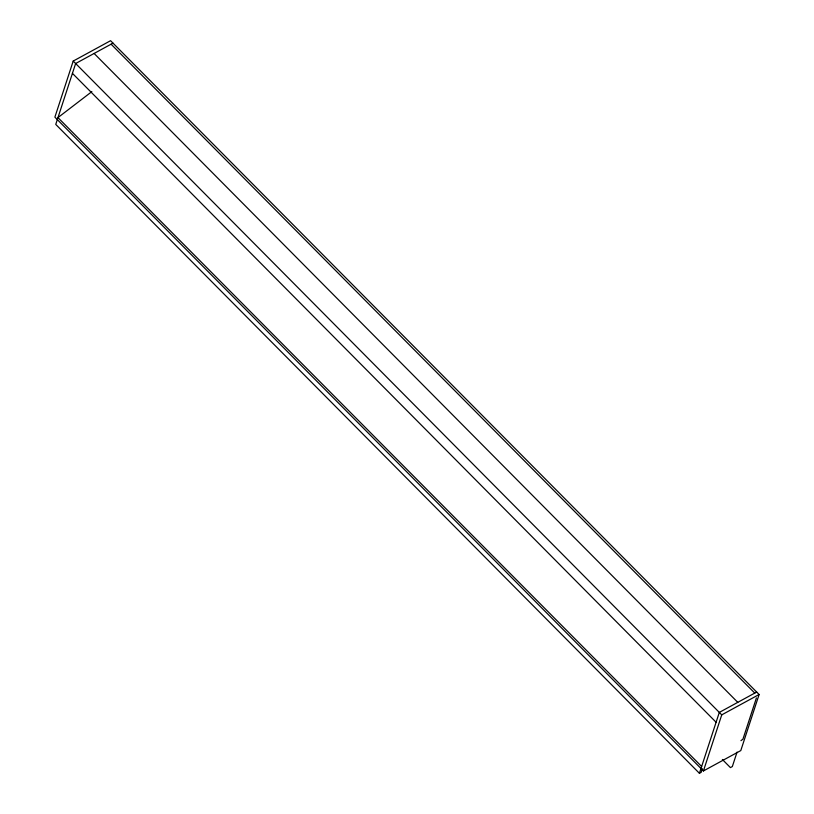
<?xml version="1.0" encoding="UTF-8"?>
<svg xmlns="http://www.w3.org/2000/svg" width="814" height="814" viewBox="0 0 814 814"><rect width="100%" height="100%" fill="white"/><g stroke="black" fill="none" stroke-linecap="round" stroke-linejoin="round"><path stroke-width="1.22" d="M73.209 61.07L54.884 117.145L703.418 770.95L740.791 750.579L759.116 694.495L110.582 40.7L73.209 61.07L721.743 714.865L703.418 770.95M113.014 43.152L75.641 63.523L55.749 124.41L699.419 773.3L719.311 712.413L756.684 692.042M702.329 768.752L701.149 772.354L699.419 773.3M737.046 752.136L732.335 766.554L730.423 767.602L722.364 759.472M756.42 697.944L742.948 739.143L740.954 740.669M91.86 91.616L57.967 117.603L701.637 766.493M721.743 714.865L759.116 694.495M111.101 44.19L754.771 693.09M94.109 53.449L737.779 702.35M72.426 73.352L716.096 722.252"/></g></svg>
